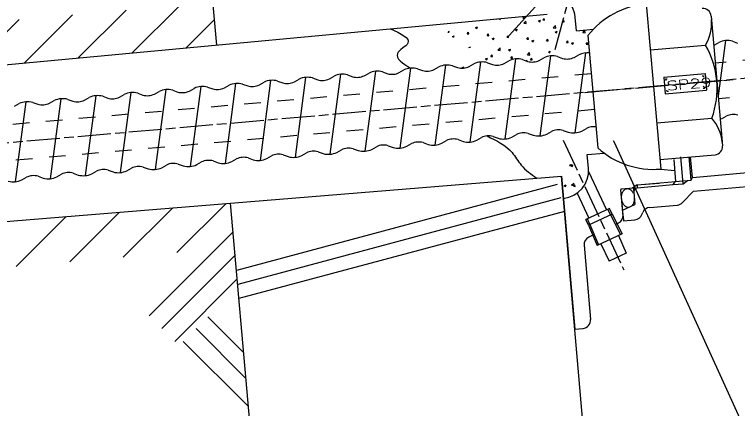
# Model space of a CAD drawing. Units: millimetres at full size, sheet at 1:1; details may follow other scales. Extents: x -8 to 1148, y -16 to 814.
# Drawn here: x 707.4 to 968.9, y 306.2 to 448.8 of the extents above; entities that cross this region are included whole.
import ezdxf
from ezdxf.enums import TextEntityAlignment as Align

# ---------------------------------------------------------------- set-up
doc = ezdxf.new("R2010")
doc.units = ezdxf.units.MM
for name, pattern in [('CHAIN', [18.5, 12, -1.5, 3.5, -1.5]), ('CHAIN_DOUBLE_DASH', [23.5, 12, -1.5, 3.5, -1.5, 3.5, -1.5]), ('DASHED_SPACED', [12, 6, -6])]:
    doc.linetypes.add(name, pattern=pattern)
for name, color, linetype, lineweight in [('1 外形線', 7, 'Continuous', 25), ('2 細い実線', 3, 'Continuous', 25), ('3 隠れ線', 2, 'DASHED_SPACED', 25), ('4 中心線', 1, 'CHAIN', 25), ('5 想像線', 6, 'CHAIN_DOUBLE_DASH', 25), ('6 寸法線', 4, 'Continuous', 25)]:
    doc.layers.add(name, color=color, linetype=linetype, lineweight=lineweight)
doc.styles.add('simplex.shx', font='')
doc.styles.get('simplex.shx').set_extended_font_data('simplex.shx')

msp = doc.modelspace()

# ---------------------------------------------------------------- linework, layer by layer
at = {"layer": '1 外形線'}
for p, q in [((780.573, 437.764), (766.79, 595.3)), ((935.895, 452.662), (941.125, 392.89)), ((426.235, 404.636), (900.054, 448.934)), ((910.618, 442.922), (910.183, 447.903)), ((959.37, 448.241), (963.475, 401.32)), ((910.618, 442.922), (916.781, 443.461)), ((914.816, 441.177), (918.371, 400.54)), ((964.534, 439.358), (961.89, 419.438)), ((937.353, 436.001), (957.277, 437.744)), ((960.458, 437.731), (962.149, 438.699)), ((967.064, 439.128), (968.897, 438.47)), ((909.851, 433.304), (911.542, 434.271)), ((909.851, 433.303), (911.542, 434.27)), ((909.851, 433.303), (911.542, 434.27)), ((913.927, 434.93), (910.085, 405.985)), ((913.925, 434.916), (910.085, 405.985)), ((875.972, 431.609), (872.13, 402.664)), ((884.548, 431.09), (886.239, 432.057)), ((884.548, 431.09), (886.239, 432.057)), ((884.548, 431.09), (886.239, 432.057)), ((888.623, 432.716), (884.782, 403.771)), ((888.623, 432.716), (884.782, 403.771)), ((891.154, 432.487), (892.987, 431.828)), ((891.154, 432.487), (892.987, 431.828)), ((897.199, 432.196), (898.89, 433.164)), ((897.199, 432.196), (898.89, 433.164)), ((897.199, 432.197), (898.89, 433.164)), ((901.275, 433.823), (897.433, 404.878)), ((901.275, 433.823), (897.433, 404.878)), ((903.805, 433.594), (905.638, 432.935)), ((903.805, 433.594), (905.638, 432.935)), ((850.668, 429.395), (846.826, 400.451)), ((853.198, 429.166), (855.032, 428.507)), ((859.244, 428.876), (860.935, 429.843)), ((859.244, 428.876), (860.935, 429.843)), ((863.32, 430.502), (859.478, 401.557)), ((865.85, 430.273), (867.683, 429.614)), ((871.896, 429.983), (873.587, 430.95)), ((871.896, 429.983), (873.587, 430.95)), ((878.502, 431.38), (880.335, 430.721)), ((821.289, 425.555), (822.98, 426.522)), ((821.289, 425.555), (822.98, 426.522)), ((825.365, 427.182), (821.523, 398.237)), ((827.895, 426.952), (829.728, 426.293)), ((833.941, 426.662), (835.632, 427.629)), ((833.941, 426.662), (835.632, 427.629)), ((838.017, 428.288), (834.175, 399.344)), ((840.547, 428.059), (842.38, 427.4)), ((846.593, 427.769), (848.284, 428.736)), ((846.593, 427.769), (848.284, 428.736)), ((942.233, 426.113), (957.176, 427.421)), ((957.176, 427.421), (957.699, 421.444)), ((787.41, 423.861), (783.568, 394.916)), ((789.94, 423.632), (791.773, 422.973)), ((795.986, 423.341), (797.677, 424.309)), ((795.986, 423.341), (797.677, 424.309)), ((800.061, 424.968), (796.22, 396.023)), ((802.592, 424.739), (804.425, 424.08)), ((808.637, 424.448), (810.328, 425.415)), ((808.637, 424.448), (810.328, 425.415)), ((812.713, 426.075), (808.871, 397.13)), ((815.243, 425.845), (817.076, 425.187)), ((942.233, 426.113), (942.756, 420.136)), ((758.031, 420.021), (759.722, 420.988)), ((758.031, 420.021), (759.722, 420.988)), ((762.106, 421.647), (758.264, 392.702)), ((764.636, 421.418), (766.47, 420.759)), ((770.682, 421.128), (772.373, 422.095)), ((770.682, 421.128), (772.373, 422.095)), ((774.758, 422.754), (770.916, 393.809)), ((777.288, 422.525), (779.121, 421.866)), ((783.334, 422.235), (785.025, 423.202)), ((783.334, 422.235), (785.025, 423.202)), ((942.756, 420.136), (957.699, 421.444)), ((732.727, 417.807), (734.418, 418.774)), ((732.727, 417.807), (734.418, 418.774)), ((736.803, 419.433), (732.961, 390.489)), ((739.333, 419.204), (741.166, 418.545)), ((745.379, 418.914), (747.07, 419.881)), ((745.379, 418.914), (747.07, 419.881)), ((749.455, 420.54), (745.613, 391.595)), ((751.985, 420.311), (753.818, 419.652)), ((707.424, 415.593), (709.115, 416.56)), ((707.424, 415.593), (709.115, 416.56)), ((711.499, 417.22), (707.658, 388.275)), ((714.03, 416.99), (715.863, 416.332)), ((720.075, 416.7), (721.766, 417.667)), ((720.075, 416.7), (721.766, 417.667)), ((724.151, 418.327), (720.309, 389.382)), ((726.681, 418.097), (728.515, 417.438)), ((939.667, 409.552), (959.591, 411.295)), ((963.144, 411.078), (964.835, 412.045)), ((887.233, 404.436), (888.924, 405.404)), ((887.233, 404.436), (888.924, 405.404)), ((893.137, 405.772), (894.97, 405.113)), ((893.137, 405.772), (894.97, 405.113)), ((899.885, 405.543), (901.576, 406.511)), ((899.885, 405.543), (901.576, 406.51)), ((905.789, 406.879), (907.622, 406.22)), ((905.789, 406.879), (907.622, 406.22)), ((912.537, 406.65), (914.228, 407.617)), ((912.537, 406.65), (914.228, 407.617)), ((861.93, 402.223), (863.621, 403.19)), ((867.834, 403.558), (869.667, 402.9)), ((874.582, 403.33), (876.273, 404.297)), ((880.486, 404.665), (882.319, 404.006)), ((829.879, 400.238), (831.712, 399.579)), ((836.627, 400.009), (838.318, 400.976)), ((842.53, 401.344), (844.363, 400.686)), ((849.278, 401.116), (850.969, 402.083)), ((855.182, 402.451), (857.015, 401.793)), ((798.671, 396.688), (800.362, 397.655)), ((804.575, 398.024), (806.408, 397.365)), ((811.323, 397.795), (813.014, 398.762)), ((817.227, 399.131), (819.06, 398.472)), ((823.975, 398.902), (825.666, 399.869)), ((914.54, 398.093), (920.703, 398.632)), ((914.976, 393.112), (914.54, 398.093)), ((940.824, 396.327), (960.748, 398.07)), ((952.579, 389.877), (1044.052, 397.88)), ((773.368, 394.474), (775.059, 395.442)), ((779.272, 395.81), (781.105, 395.151)), ((786.02, 395.581), (787.711, 396.548)), ((791.924, 396.917), (793.757, 396.258)), ((945.815, 396.312), (946.512, 388.343)), ((949.189, 387.573), (948.334, 397.346)), ((952.091, 388.831), (951.353, 397.262)), ((952.579, 389.877), (951.928, 397.312)), ((741.317, 392.489), (743.15, 391.831)), ((748.065, 392.261), (749.756, 393.228)), ((753.968, 393.596), (755.801, 392.938)), ((760.716, 393.368), (762.407, 394.335)), ((766.62, 394.703), (768.453, 394.044)), ((941.095, 392.888), (946.163, 392.327)), ((952.98, 384.893), (1049.416, 393.33)), ((430.867, 351.685), (905.181, 390.338)), ((710.109, 388.94), (711.8, 389.907)), ((716.013, 390.276), (717.846, 389.617)), ((722.761, 390.047), (724.452, 391.014)), ((728.665, 391.383), (730.498, 390.724)), ((735.413, 391.154), (737.104, 392.121)), ((905.181, 390.338), (910.026, 334.959)), ((918.06, 243.123), (905.181, 390.338)), ((905.181, 390.338), (910.026, 334.959)), ((915.011, 391.967), (921.478, 378.097)), ((952.091, 388.831), (952.579, 389.877)), ((903.709, 387.235), (787.713, 356.154)), ((931.258, 386.004), (945.603, 387.259)), ((932.565, 387.122), (932.652, 386.126)), ((945.603, 387.259), (946.512, 388.343)), ((946.512, 388.343), (952.091, 388.831)), ((927.494, 376.24), (926.693, 385.404)), ((931.258, 386.004), (926.874, 385.621)), ((931.258, 386.004), (931.781, 380.027)), ((931.345, 385.008), (932.254, 386.091)), ((949.029, 380.775), (952.98, 384.893)), ((905.003, 382.406), (788.156, 351.096)), ((910.922, 384.172), (915.134, 375.139)), ((927.527, 375.872), (926.823, 383.91)), ((798.383, 234.192), (785.575, 380.591)), ((927.344, 377.958), (931.781, 380.027)), ((937.145, 378.991), (947.126, 379.864)), ((906.297, 377.576), (788.598, 346.039)), ((922.539, 378.592), (914.073, 374.644)), ((923.544, 376.6), (914.953, 372.594)), ((923.018, 376.355), (922.012, 378.346)), ((923.544, 376.6), (927.152, 369.455)), ((934.336, 376.394), (934.617, 377.105)), ((915.479, 372.839), (914.6, 374.89)), ((927.527, 375.872), (927.677, 374.147)), ((927.677, 374.147), (931.808, 374.508)), ((914.953, 372.594), (918.107, 365.238)), ((925.774, 373.259), (924.808, 372.809)), ((917.044, 369.189), (915.114, 368.289)), ((927.152, 369.455), (918.107, 365.238)), ((925.801, 368.826), (928.649, 362.43)), ((913.393, 365.308), (915.741, 338.471)), ((919.457, 365.867), (922.526, 359.575)), ((913.64, 362.487), (915.741, 338.471)), ((928.649, 362.43), (922.526, 359.575)), ((910.026, 334.959), (913.014, 335.221)), ((910.026, 334.959), (913.014, 335.221))]:
    msp.add_line(p, q, dxfattribs=at)
for centre, radius, start, end in [((900.221, 447.031), 10, 5, 95), ((938.51, 422.776), 30, 95, 142.16657), ((956.381, 447.98), 3, 5, 95), ((944.538, 445.664), 15, 328.1301, 5), ((965.177, 432.387), 7, 74.36613, 115.63387), ((930.669, 422.09), 30.871, 5, 30.46857), ((914.57, 427.96), 7, 83.49174, 115.63387), ((914.57, 427.959), 7, 83.73815, 115.63387), ((914.57, 427.959), 7, 83.73815, 115.63387), ((876.615, 424.639), 7, 74.36613, 115.63387), ((876.615, 424.639), 7, 74.36613, 115.63387), ((889.267, 425.746), 7, 74.36613, 115.63387), ((889.267, 425.746), 7, 74.36613, 115.63387), ((889.267, 425.746), 7, 74.36613, 115.63387), ((894.604, 437.606), 6, 254.36605, 295.63211), ((894.604, 437.606), 6, 254.36605, 295.63211), ((901.919, 426.853), 7, 74.36613, 115.63387), ((901.919, 426.853), 7, 74.36613, 115.63387), ((901.919, 426.853), 7, 74.36613, 115.63387), ((907.255, 438.713), 6, 254.36605, 295.63211), ((907.255, 438.713), 6, 254.36605, 295.63211), ((851.312, 422.425), 7, 74.36613, 115.63387), ((851.312, 422.425), 7, 74.36613, 115.63387), ((856.649, 434.285), 6, 254.36605, 295.63211), ((863.964, 423.532), 7, 74.36613, 115.63387), ((863.964, 423.532), 7, 74.36613, 115.63387), ((869.3, 435.392), 6, 254.36605, 295.63211), ((881.952, 436.499), 6, 254.36605, 295.63211), ((826.008, 420.211), 7, 74.36613, 115.63387), ((826.008, 420.211), 7, 74.36613, 115.63387), ((831.345, 432.072), 6, 254.36605, 295.63211), ((838.66, 421.318), 7, 74.36613, 115.63387), ((838.66, 421.318), 7, 74.36613, 115.63387), ((843.997, 433.178), 6, 254.36605, 295.63211), ((788.053, 416.891), 7, 74.36613, 115.63387), ((788.053, 416.891), 7, 74.36613, 115.63387), ((800.705, 417.998), 7, 74.36613, 115.63387), ((800.705, 417.998), 7, 74.36613, 115.63387), ((806.042, 429.858), 6, 254.36605, 295.63211), ((813.357, 419.104), 7, 74.36613, 115.63387), ((813.357, 419.104), 7, 74.36613, 115.63387), ((818.693, 430.965), 6, 254.36605, 295.63211), ((930.669, 422.09), 30.871, 339.53143, 5), ((762.75, 414.677), 7, 74.36613, 115.63387), ((762.75, 414.677), 7, 74.36613, 115.63387), ((768.087, 426.537), 6, 254.36605, 295.63211), ((775.402, 415.784), 7, 74.36613, 115.63387), ((775.402, 415.784), 7, 74.36613, 115.63387), ((780.738, 427.644), 6, 254.36605, 295.63211), ((793.39, 428.751), 6, 254.36605, 295.63211), ((737.446, 412.463), 7, 74.36613, 115.63387), ((737.446, 412.463), 7, 74.36613, 115.63387), ((742.783, 424.323), 6, 254.36605, 295.63211), ((750.098, 413.57), 7, 74.36613, 115.63387), ((750.098, 413.57), 7, 74.36613, 115.63387), ((755.435, 425.43), 6, 254.36605, 295.63211), ((712.143, 410.249), 7, 74.36613, 115.63387), ((712.143, 410.249), 7, 74.36613, 115.63387), ((717.48, 422.11), 6, 254.36605, 295.63211), ((724.795, 411.356), 7, 74.36613, 115.63387), ((724.795, 411.356), 7, 74.36613, 115.63387), ((730.131, 423.216), 6, 254.36605, 295.63211), ((948.421, 401.283), 15, 5, 41.8699), ((967.43, 406.636), 6, 74.3637, 115.63395), ((916.823, 402.208), 6, 81.83035, 115.63395), ((916.823, 402.208), 6, 81.83035, 115.63395), ((916.823, 402.208), 6, 81.54075, 115.63395), ((891.52, 399.994), 6, 74.3637, 115.63395), ((891.52, 399.994), 6, 74.3637, 115.63395), ((891.52, 399.994), 6, 74.3637, 115.63395), ((896.857, 411.854), 7, 254.36613, 295.63387), ((896.857, 411.854), 7, 254.36613, 295.63387), ((904.172, 401.101), 6, 74.3637, 115.63395), ((904.172, 401.101), 6, 74.3637, 115.63395), ((904.172, 401.101), 6, 74.3637, 115.63395), ((909.508, 412.961), 7, 254.36613, 295.63387), ((909.508, 412.961), 7, 254.36613, 295.63387), ((853.565, 396.673), 6, 74.3637, 115.63395), ((853.565, 396.673), 6, 74.3637, 115.63395), ((866.217, 397.78), 6, 74.3637, 115.63395), ((866.217, 397.78), 6, 74.3637, 115.63395), ((871.553, 409.641), 7, 254.36613, 295.63387), ((878.868, 398.887), 6, 74.3637, 115.63395), ((878.868, 398.887), 6, 74.3637, 115.63395), ((884.205, 410.747), 7, 254.36613, 295.63387), ((884.205, 410.747), 7, 254.36613, 295.63387), ((828.261, 394.46), 6, 74.3637, 115.63395), ((828.261, 394.46), 6, 74.3637, 115.63395), ((840.913, 395.567), 6, 74.3637, 115.63395), ((840.913, 395.567), 6, 74.3637, 115.63395), ((846.25, 407.427), 7, 254.36613, 295.63387), ((858.902, 408.534), 7, 254.36613, 295.63387), ((938.51, 422.776), 30, 227.83343, 275), ((960.486, 401.059), 3, 275, 5), ((802.958, 392.246), 6, 74.3637, 115.63395), ((802.958, 392.246), 6, 74.3637, 115.63395), ((808.295, 404.106), 7, 254.36613, 295.63387), ((815.61, 393.353), 6, 74.3637, 115.63395), ((815.61, 393.353), 6, 74.3637, 115.63395), ((820.946, 405.213), 7, 254.36613, 295.63387), ((833.598, 406.32), 7, 254.36613, 295.63387), ((765.003, 388.925), 6, 74.3637, 115.63395), ((765.003, 388.925), 6, 74.3637, 115.63395), ((777.655, 390.032), 6, 74.3637, 115.63395), ((777.655, 390.032), 6, 74.3637, 115.63395), ((782.991, 401.892), 7, 254.36613, 295.63387), ((790.306, 391.139), 6, 74.3637, 115.63395), ((790.306, 391.139), 6, 74.3637, 115.63395), ((795.643, 402.999), 7, 254.36613, 295.63387), ((739.7, 386.711), 6, 74.3637, 115.63395), ((739.7, 386.711), 6, 74.3637, 115.63395), ((745.036, 398.572), 7, 254.36613, 295.63387), ((752.351, 387.818), 6, 74.3637, 115.63395), ((752.351, 387.818), 6, 74.3637, 115.63395), ((757.688, 399.679), 7, 254.36613, 295.63387), ((770.34, 400.785), 7, 254.36613, 295.63387), ((905.014, 392.241), 10, 275, 5), ((938.48, 422.774), 30, 270.90396, 275), ((714.396, 384.498), 6, 74.3637, 115.63395), ((714.396, 384.498), 6, 74.3637, 115.63395), ((719.733, 396.358), 7, 254.36613, 295.63387), ((727.048, 385.605), 6, 74.3637, 115.63395), ((727.048, 385.605), 6, 74.3637, 115.63395), ((732.384, 397.465), 7, 254.36613, 295.63387), ((707.081, 395.251), 7, 254.36613, 295.63387), ((926.892, 385.421), 0.2, 95, 185), ((946.865, 382.852), 3, 275, 316.18593), ((937.407, 376.002), 3, 95, 158.43495), ((924.506, 375.978), 3, 295, 5), ((931.546, 377.497), 3, 275, 338.43495), ((916.382, 365.57), 3, 115, 185), ((912.753, 338.209), 3, 275, 5), ((912.753, 338.209), 3, 275, 5)]:
    msp.add_arc(centre, radius, start, end, dxfattribs=at)
at = {"layer": '2 細い実線'}
for p, q in [((730.478, 433.08), (747.833, 450.436)), ((749.979, 434.904), (767.206, 452.131)), ((710.977, 431.257), (728.461, 448.741)), ((881.53, 447.203), (881.793, 447.162)), ((881.793, 447.161), (881.786, 447.226)), ((882.593, 447.302), (883.083, 446.971)), ((883.084, 446.97), (883.214, 447.36)), ((891.306, 447.458), (891.788, 448.033)), ((891.306, 447.458), (891.903, 447.406)), ((891.904, 447.405), (891.788, 448.032)), ((898.478, 446.831), (898.96, 447.405)), ((899.076, 446.778), (898.961, 447.405)), ((691.476, 429.434), (709.088, 447.046)), ((769.48, 436.727), (779.675, 446.922)), ((891.576, 445.644), (892.355, 446.456)), ((891.576, 445.644), (892.465, 445.507)), ((892.466, 445.506), (892.355, 446.456)), ((896.957, 446.506), (897.657, 446.775)), ((896.957, 446.506), (897.455, 446.17)), ((897.455, 446.17), (897.658, 446.774)), ((898.478, 446.831), (899.076, 446.779)), ((902.248, 443.989), (903.027, 444.801)), ((903.138, 443.851), (903.027, 444.8)), ((905.651, 446.203), (906.133, 446.778)), ((905.651, 446.203), (906.249, 446.151)), ((906.249, 446.15), (906.133, 446.777)), ((864.156, 442.433), (864.6, 442.394)), ((864.601, 442.394), (864.528, 442.786)), ((871.175, 441.819), (871.657, 442.394)), ((871.773, 441.766), (871.658, 442.393)), ((874.184, 444.081), (874.884, 444.35)), ((874.184, 444.081), (874.681, 443.746)), ((874.682, 443.745), (874.884, 444.349)), ((888.555, 443.28), (889.255, 443.549)), ((888.555, 443.28), (889.052, 442.945)), ((889.053, 442.944), (889.256, 443.549)), ((902.248, 443.989), (903.138, 443.851)), ((902.926, 442.48), (903.627, 442.748)), ((902.926, 442.48), (903.424, 442.144)), ((903.424, 442.143), (903.627, 442.748)), ((912.921, 442.334), (913.7, 443.146)), ((912.921, 442.334), (913.81, 442.196)), ((913.81, 442.195), (913.7, 443.145)), ((865.782, 440.856), (866.482, 441.125)), ((865.782, 440.856), (866.235, 440.55)), ((866.303, 440.59), (866.482, 441.124)), ((871.175, 441.819), (871.773, 441.767)), ((878.348, 441.192), (878.83, 441.766)), ((878.348, 441.192), (878.946, 441.139)), ((878.946, 441.139), (878.83, 441.765)), ((880.153, 440.055), (880.853, 440.324)), ((880.153, 440.055), (880.65, 439.72)), ((880.651, 439.719), (880.853, 440.323)), ((885.521, 440.564), (886.003, 441.139)), ((885.521, 440.564), (886.118, 440.512)), ((886.119, 440.511), (886.003, 441.138)), ((892.693, 439.937), (893.175, 440.511)), ((892.693, 439.937), (893.291, 439.884)), ((893.291, 439.884), (893.176, 440.51)), ((894.524, 439.254), (895.224, 439.523)), ((895.022, 438.918), (895.225, 439.522)), ((899.866, 439.309), (900.348, 439.884)), ((899.866, 439.309), (900.463, 439.257)), ((900.464, 439.256), (900.348, 439.883)), ((871.751, 436.83), (872.451, 437.099)), ((882.229, 435.903), (883.008, 436.715)), ((883.119, 435.765), (883.008, 436.714)), ((894.524, 439.254), (895.022, 438.919)), ((907.038, 438.682), (907.52, 439.256)), ((907.038, 438.682), (907.636, 438.629)), ((907.636, 438.628), (907.521, 439.255)), ((908.895, 438.453), (909.596, 438.722)), ((908.895, 438.453), (909.393, 438.118)), ((909.393, 438.117), (909.596, 438.721)), ((914.211, 438.054), (914.693, 438.629)), ((914.211, 438.054), (914.809, 438.002)), ((914.809, 438.001), (914.693, 438.628)), ((879.735, 433.67), (880.218, 434.244)), ((880.333, 433.617), (880.218, 434.244)), ((882.229, 435.903), (883.119, 435.765)), ((886.122, 436.029), (886.822, 436.298)), ((886.122, 436.029), (886.619, 435.693)), ((886.62, 435.693), (886.822, 436.297)), ((892.902, 434.248), (893.68, 435.06)), ((892.902, 434.248), (893.791, 434.11)), ((893.791, 434.11), (893.681, 435.059)), ((900.493, 435.228), (901.193, 435.497)), ((900.493, 435.228), (900.991, 434.893)), ((900.991, 434.892), (901.194, 435.496)), ((877.72, 432.804), (878.42, 433.072)), ((877.72, 432.804), (878.217, 432.468)), ((878.217, 432.467), (878.42, 433.072)), ((879.735, 433.67), (880.333, 433.617)), ((886.908, 433.042), (887.39, 433.617)), ((886.908, 433.042), (887.506, 432.99)), ((887.506, 432.989), (887.39, 433.616)), ((892.289, 432.079), (892.791, 432.272)), ((892.68, 431.938), (892.791, 432.271)), ((894.081, 432.415), (894.563, 432.989)), ((894.081, 432.415), (894.678, 432.362)), ((894.679, 432.362), (894.563, 432.988)), ((869.317, 429.578), (870.018, 429.847)), ((908.191, 394.177), (908.354, 394.371)), ((908.191, 394.177), (908.789, 394.125)), ((908.668, 394.144), (909.368, 394.412)), ((908.668, 394.144), (909.165, 393.808)), ((908.789, 394.124), (908.699, 394.613)), ((909.166, 393.807), (909.368, 394.412)), ((914.637, 390.117), (914.8, 390.18)), ((914.637, 390.117), (914.767, 390.03)), ((906.235, 386.892), (906.935, 387.161)), ((906.732, 386.556), (906.935, 387.16)), ((908.877, 387.007), (909.656, 387.819)), ((908.877, 387.007), (909.767, 386.869)), ((909.578, 386.656), (910.06, 387.23)), ((909.767, 386.869), (909.656, 387.819)), ((910.176, 386.603), (910.061, 387.229)), ((932.565, 387.122), (930.927, 385.975)), ((932.565, 387.122), (946.512, 388.343)), ((934.137, 387.26), (940.535, 387.82)), ((945.603, 387.259), (949.189, 387.573)), ((949.189, 387.573), (950.827, 388.72)), ((906.235, 386.892), (906.732, 386.557)), ((909.578, 386.656), (910.176, 386.603)), ((766.163, 362.699), (783.919, 380.456)), ((727.418, 359.31), (745.427, 377.319)), ((746.79, 361.005), (764.673, 378.887)), ((923.544, 376.6), (922.539, 378.592)), ((708.045, 357.615), (726.181, 375.751)), ((914.953, 372.594), (914.073, 374.644)), ((923.018, 376.355), (926.625, 369.21)), ((915.479, 372.839), (918.633, 365.483)), ((756.087, 339.77), (786.398, 370.081)), ((760.727, 335.129), (787.145, 361.547)), ((765.368, 330.489), (787.891, 353.013)), ((790.316, 326.4), (777.344, 339.372)), ((791.024, 317.207), (773.102, 335.129)), ((791.914, 307.037), (768.461, 330.489))]:
    msp.add_line(p, q, dxfattribs=at)
for points in [[(843.404, 443.638), (847.021, 441.963), (850.638, 440.289), (849.696, 438.451), (849.074, 437.238), (846.469, 435.955), (845.891, 434.648), (845.128, 432.924), (847.898, 431.16), (850.668, 429.395)], [(878.346, 404.864), (881.691, 403.206), (885.037, 401.548), (887.357, 398.835), (888.555, 397.433), (889.48, 395.751), (890.67, 394.32), (892.211, 392.467), (894.196, 391.035), (896.181, 389.604)]]:
    msp.add_open_spline(points, degree=3, knots=[0, 0, 0, 0, 1, 1, 1, 2, 2, 2, 3, 3, 3, 3], dxfattribs=at)
at = {"layer": '3 隠れ線'}
for p, q in [((988.72, 433.694), (960.856, 431.256)), ((916.027, 427.334), (699.222, 408.366)), ((989.853, 420.743), (961.989, 418.305)), ((917.16, 414.383), (700.355, 395.415)), ((946.511, 388.351), (946.462, 388.338))]:
    msp.add_line(p, q, dxfattribs=at)
at = {"layer": '4 中心線'}
for p, q in [((902.953, 436.193), (916.379, 486.301)), ((1018.735, 429.795), (428.551, 378.161)), ((913.513, 420.589), (968.505, 425.4)), ((905.823, 403.389), (927.746, 356.373))]:
    msp.add_line(p, q, dxfattribs=at)
at = {"layer": '5 想像線'}
for p, q in [((956.102, 426.624), (956.6, 426.668)), ((956.6, 426.668), (956.643, 426.17)), ((942.992, 425.477), (943.49, 425.521)), ((943.035, 424.979), (942.992, 425.477)), ((943.392, 420.895), (943.349, 421.393)), ((957.001, 422.085), (956.503, 422.042)), ((956.957, 422.583), (957.001, 422.085)), ((943.891, 420.938), (943.392, 420.895))]:
    msp.add_line(p, q, dxfattribs=at)
msp.add_ellipse((929.264, 382.398), major_axis=(0.298, -3.406), ratio=0.672797, dxfattribs=at)
at = {"layer": '6 寸法線'}
for p, q in [((904.347, 433.399), (904.353, 433.405)), ((904.354, 433.396), (904.353, 433.404))]:
    msp.add_line(p, q, dxfattribs=at)
for points in [[(886.287, 441.211), (972.66, 536.576), (1025.38, 536.576)], [(886.539, 441.489), (886.036, 440.933), (886.539, 441.489)], [(924.476, 402.106), (924.011, 403.13), (924.476, 402.106)], [(924.243, 402.618), (973.299, 294.615), (1067.739, 294.615)]]:
    msp.add_lwpolyline(points, dxfattribs=at)

# ---------------------------------------------------------------- texts
at = {"layer": '1 外形線', "style": 'simplex.shx', "width": 1.4}
msp.add_text('SP29', height=3.372, rotation=5, dxfattribs=at).set_placement((943.513, 420.29), align=Align.BOTTOM_LEFT)

doc.saveas('drawing.dxf')
